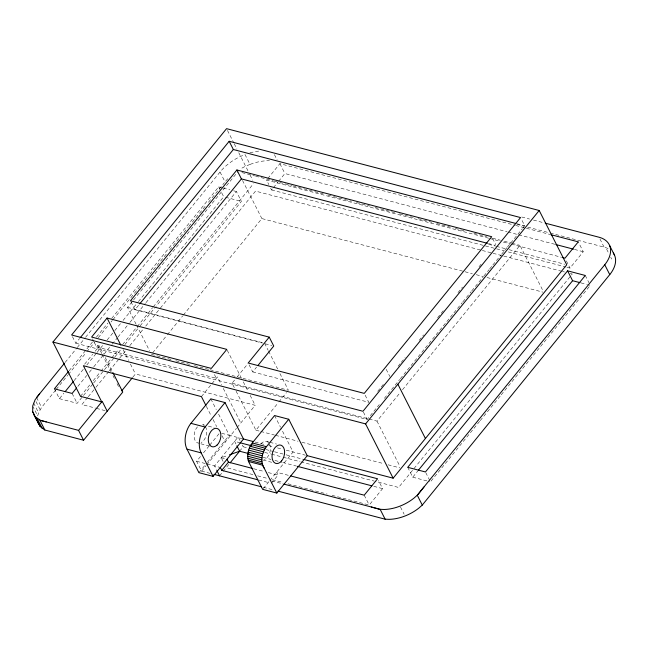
<?xml version="1.0" encoding="UTF-8"?>
<svg xmlns="http://www.w3.org/2000/svg" width="648" height="648" viewBox="0 0 648 648"><rect width="100%" height="100%" fill="white"/><g stroke="black" fill="none" stroke-linecap="round" stroke-linejoin="round"><path stroke-width="0.49" stroke-dasharray="3.24 2.43" d="M55.598 390.177L41.585 407.406L38.605 412.784L37.697 415.878L33.145 406.912M72.43 336.628L75.767 343.205L79.591 338.499M65.181 362.378L76.65 348.276M77.29 347.49L84.937 338.094M85.568 337.308L220.045 172.012A40.427 25.385 -26.9 0 1 240.165 156.589L245.009 154.524L250.015 164.389L254.956 162.745A40.427 25.385 -26.9 0 1 269.455 160.68M69.061 370.81L86.249 349.677M86.889 348.891L92.615 341.852M96.439 337.154L107.9 323.069M111.715 318.371L218.684 186.883L222.41 187.855M56.238 389.391L67.7 375.297M68.34 374.512L86.176 352.585M86.816 351.807L94.462 342.403M98.285 337.705L108.475 325.183M111.019 322.048L112.298 320.485M112.93 319.699L149.243 275.06M149.882 274.282L167.079 253.133M169.63 250.006L188.106 227.294M188.738 226.508L205.943 205.367M208.494 202.233L224.419 182.663M136.08 324.211L127.534 307.355L238.01 171.558M94.333 342.452L96.609 346.939L97.727 345.562L99.411 346.008L103.453 353.978M84.621 364.184L92.705 354.254M95.183 351.2L99.411 346.008M54.416 388.808L59.422 398.674L63.877 393.198M74.066 380.676L83.616 368.939M86.8 365.026L96.35 353.281M96.989 352.504L103.356 344.671M107.171 339.981L114.178 331.371M114.818 330.585L120.544 323.538M123.088 320.412L137.732 302.414M138.372 301.628L223.69 196.749L220.96 191.371M130.92 301.701L134.987 309.712L139.077 304.69M77.849 386.402L86.767 375.443M89.311 372.317L93.134 367.619M93.766 366.833L103.316 355.096M103.955 354.31L111.594 344.922M112.234 344.137L117.329 337.875M117.96 337.09L129.422 323.004M130.062 322.226L145.338 303.442M145.978 302.656L236.39 191.516L241.396 201.39L156.079 306.261M80.49 396.333L90.704 383.778M93.255 380.635L100.278 372.009M100.91 371.223L111.124 358.668M111.764 357.882L118.787 349.256M122.618 344.55L136.655 327.289M137.295 326.503L152.612 307.67M153.252 306.885L253.457 183.708M59.422 398.674L77.128 403.315L82.855 396.268M83.495 395.483L93.045 383.746M93.685 382.96L103.866 370.437M104.506 369.66L114.056 357.915M114.696 357.137L121.063 349.312M124.878 344.615L139.523 326.608M140.162 325.831L155.439 307.047M87.634 397.499L81.891 404.563L95.523 408.127M88.274 396.714L95.297 388.079M95.936 387.293L108.702 371.604M109.342 370.818L118.916 359.049M119.556 358.263L125.939 350.414M129.77 345.708L143.176 329.225M145.735 326.09L159.773 308.821M160.412 308.035L255.539 191.111L481.343 250.225M267.818 178.516L279.896 163.669L514.682 225.196M270.645 188.155L271.553 189.945L272.824 188.382M273.464 187.604L277.911 182.129M278.551 181.351L284.909 173.534L506.971 231.733M132.953 377.031L135.448 373.969L255.174 405.308L237.079 427.55M152.661 352.804L166.714 335.534M167.346 334.749L182.679 315.908M183.311 315.122L261.857 218.57L472.335 273.675M201.423 396.608L211.37 384.394M211.993 383.624L217.453 376.909L221.495 384.88M234.309 387.609L232.057 383.179L236.48 377.744M237.111 376.966L247.852 363.755M249.091 364.784L252.704 371.903L256.527 367.205M210.122 473.364L201.625 471.137L196.619 461.271L201.002 455.884M203.504 452.806L209.142 445.881M209.766 445.111L219.785 432.791M207.409 462.226L229.319 435.286L243.486 438.996M201.625 471.137L206.096 465.645M206.736 464.859L236.463 428.32M236.107 391.157L255.903 430.191L278.211 402.773M278.851 401.995L286.497 392.591M219.567 475.835L222.604 472.1M223.212 471.355L225.642 468.374M228.793 464.495L226.249 467.629L253.757 474.83M239.606 451.21L243.203 446.788L248.087 448.068M263.266 488.608L269.293 481.197M269.9 480.452L293.066 451.98L280.892 427.988M271.366 483.335L278.041 475.13L276.583 472.246L288.854 475.454M377.695 391.319L384.709 382.693M398.099 366.242L400.65 363.107M401.282 362.321L405.105 357.623M419.126 340.386L423.59 334.903M437.611 317.674L443.345 310.619M457.998 292.604L462.461 287.121M479.034 266.757L482.217 262.837M75.767 343.205L367.157 419.491L379.283 404.587M384.386 398.318L399.695 379.493M400.334 378.707L453.284 313.624M453.924 312.838L462.218 302.64M462.85 301.855L471.145 291.665M471.785 290.879L483.27 276.761M483.91 275.983L489.013 269.706M489.645 268.92L492.197 265.785M492.836 265L501.131 254.802M501.771 254.024L504.322 250.881M504.962 250.104L506.874 247.747M507.514 246.961L510.065 243.826M510.705 243.041L522.183 228.93M522.823 228.145L524.734 225.788L521.397 219.21M369.141 419.062L376.974 421.119L399.954 392.874M402.505 389.731L519.955 245.365L543.356 291.495M332.043 495.323L369.222 505.051L382.587 488.633L378.489 480.565M567.049 267.3L569.981 268.07L583.273 251.732L578.267 241.858M407.738 467.33L412.744 477.195L417.725 471.064M479.609 421.403L430.45 481.829L425.898 472.862M480.241 420.617L500.604 395.596M501.236 394.818L590.296 285.339L587.501 284.61M198.912 472.659L205.554 464.503M250.015 164.389L245.171 166.455A40.427 25.385 -26.9 0 0 240.497 168.926M223.066 461.344L221.243 457.755L227.667 455.463M521.729 217.007L529.562 219.056M533.474 220.077L544.247 222.904M516.918 223.738L524.734 225.788M516.942 224.313L523.795 226.103M527.715 227.132L549.253 232.77M550.233 233.021L604.082 247.123A30.95 19.432 -26.9 0 1 609.468 249.415M515.662 225.455L525.447 228.015M526.419 228.274L549.901 234.43M507.951 231.992L517.736 234.552M518.708 234.811L554.907 244.296M574.468 249.423L583.273 251.732M241.923 172.587L254.648 175.916M255.628 176.175L273.254 180.784M274.226 181.043L291.851 185.652M292.831 185.911L323.182 193.857M328.074 195.137L351.572 201.285M356.465 202.565L370.17 206.153M375.062 207.441L394.64 212.56M399.541 213.848L413.246 217.436M418.138 218.716L431.843 222.305M436.736 223.584L450.449 227.173M455.341 228.452L466.106 231.271M473.939 233.321L486.664 236.65M492.545 238.189L500.369 240.238M504.29 241.267L511.142 243.057M512.123 243.316L519.955 245.365M488.657 238.221L266.547 180.079L268.823 184.567M489.637 238.48L499.422 241.04M503.334 242.069L510.179 243.859M511.159 244.118L561.063 257.175M488.43 243.559L495.258 245.349M488.576 244.312L495.42 246.102M496.392 246.353L505.189 248.654M509.093 249.683L564.781 264.263M271.553 189.945L495.623 248.605M496.595 248.856L504.428 250.906M508.34 251.934L566.069 267.049M482.315 250.484L492.091 253.036M493.071 253.295L502.84 255.855M503.82 256.114L561.492 271.204M562.472 271.463L564.424 271.974M570.289 273.513L572.249 274.023L398.601 487.466L375.143 481.326M223.341 188.106L229.87 189.807M233.596 190.787L236.39 191.516M580.981 282.901L586.57 284.359M225.553 197.243L241.396 201.39M476.256 274.695L483.108 276.494M487.021 277.514L542.83 292.127M127.534 307.355L262.61 342.719M134.987 309.712L262.343 343.051M265.226 343.813L271.852 345.546M252.704 371.903L368.769 402.286L364.703 394.276M151.389 354.375L170.959 359.494M175.851 360.774L189.556 364.362M194.449 365.642L209.134 369.49M210.106 369.741L288.409 390.242L279.41 372.503M96.609 346.939L216.343 378.278L214.067 373.791M232.057 383.179L368.161 418.81M255.903 430.191L259.824 431.22M260.804 431.471L274.509 435.059M275.489 435.318L298.015 441.215M301.928 442.244L384.183 463.774M388.103 464.802L399.848 467.872M412.744 477.195L429.519 481.585M204.663 425.193L202.775 424.691A9.477 6.018 -75.3 0 1 204.201 425.388M208.437 426.182L214.107 427.664M267.114 441.588L269.001 442.082M269.949 442.325L276.558 444.058M221.689 433.293L229.319 435.286L218.052 413.076M255.15 442.049L264.87 444.593M268.758 445.613L273.618 446.885M277.506 447.906L282.374 449.177M286.262 450.198L305.338 455.188M240.359 442.843L234.6 441.337L236.423 444.925M265.842 449.518L273.553 451.535M274.517 451.786L285.12 454.564M286.084 454.815L304.098 459.529M96.495 408.386L105.26 410.678M264.7 452.417L270.564 453.948M271.544 454.208L282.293 457.026M283.273 457.277L299.886 461.627M300.866 461.886L374.171 481.075M263.201 457.383L271.026 459.432M274.938 460.461L281.791 462.251M282.771 462.51L296.468 466.09M373.774 486.332L382.587 488.633M263.088 460.031L272.524 462.51M200.88 443.799L209.377 446.018M221.243 457.755L225.083 458.76M253.741 468.763L264.433 471.566M268.321 472.586L278.041 475.13M257.669 475.851L268.434 478.67M272.346 479.69L283.111 482.509M288.004 483.789L327.151 494.043M196.619 461.271L205.197 463.514M207.093 464.009L220.32 467.475M271.787 480.946L283.119 483.91M258.722 480.03L269.422 482.833M263.396 487.304L274.104 490.115M606.666 249.196L608.942 253.684M610.756 257.272L611.672 259.07M599.983 239.047L604.082 247.123M585.29 275.473L588.935 282.649M566.344 260.893L569.981 268.07M492.626 238.48L495.785 244.717M386.2 369.303L389.812 376.423M279.896 163.669L284.909 173.534M274.412 154.597L277.142 159.975M376.974 421.119L399.929 466.358M227.464 130.434L233.782 142.884M234.236 143.775L236.941 149.113M238.748 152.677L248.225 171.356M250.031 174.919L252.744 180.257M363.406 412.088L367.157 419.491M242.506 180.428L261.857 218.57M400.48 507.011L404.125 514.188M220.045 172.012L225.05 181.877M218.684 186.883L220.506 190.472M364.216 495.185L369.222 505.051M264.554 343.229L268.159 350.325M268.604 351.208L277.611 368.955M274.582 415.554L280.446 427.105M227.262 350.293L241.453 378.254M243.284 381.858L248.314 391.781M250.144 395.385L255.174 405.308M223.293 388.419L240.821 422.958M240.011 440.51L238.197 436.922L214.561 465.969L216.383 469.557M242.287 444.998L243.203 446.788M210.843 398.868L216.246 409.528M222.07 435.812L225.253 442.09M206.348 406.32L211.272 416.024M213.071 419.556L216.651 426.619M136.534 325.094L149.583 350.819M123.096 349.612L128.588 360.434M130.418 364.046L135.448 373.969M105.251 357.518L112.436 371.685M97.727 345.562L101.768 353.533M102.214 354.424L111.205 372.13M113.003 375.678L114.348 378.335M117.045 383.648L119.289 388.071M92.51 338.864L93.879 341.553M72.122 393.441L77.128 403.315M36.58 397.532L41.585 407.406M35.996 401.582L40.095 409.658M33.591 402.918L38.605 412.784M225.658 181.148A40.427 25.385 -26.9 0 1 228.282 178.289M249.942 152.879A40.427 25.385 -26.9 0 1 259.751 151.008M205.376 426.659A9.477 6.018 -75.3 0 1 201.277 442.56M199.633 443.119A9.477 6.018 -75.3 0 1 194.214 437.57A9.477 6.018 -75.3 0 1 197.454 426.846M260.82 443.985A9.477 6.018 -75.3 0 1 268.45 442.519M269.495 443.993A9.477 6.018 -75.3 0 1 264.376 459.545"/><path stroke-width="0.97" d="M307.233 455.682L276.826 493.063L262.659 489.353L248.532 461.506C246.621 455.228 248.297 448.124 252.266 442.981L274.582 415.554L288.749 419.264L307.233 455.682L393.134 478.175L566.741 264.773L539.201 210.495L226.565 128.652L52.95 342.055L80.49 396.333L101.736 401.89L83.381 365.707L201.423 396.608L205.902 405.437M276.826 493.063L264.271 468.31C260.002 461.716 261.889 452.644 266.433 446.691L288.749 419.264M423.93 487.021L417.83 494.716L413.861 498.215A34.628 21.74 -26.9 0 1 384.175 509.482L379.436 509.279L371.28 506.995M229.173 141.28L71.596 334.984L362.985 411.269L520.563 217.566L229.173 141.28L233.345 149.51L515.938 223.487M80.231 337.721L233.345 149.51M36.58 397.532L64.541 363.164M107.074 318.046L91.603 337.065L211.329 368.412L226.808 349.385L107.074 318.046L120.803 345.101M68.421 371.588L54.416 388.808L72.122 393.441L76.577 387.966M269.228 337.138L248.184 363.002L364.257 393.385L491.719 236.698L236.893 169.987L130.467 300.81L269.228 337.138L273.748 346.04L257.807 365.634M65.148 391.635L73.427 381.461M139.709 303.912L241.412 178.897L487.45 243.308M39.682 393.717L35.089 399.792L32.692 406.013L32.724 411.82L35.178 416.68L40.565 420.414L78.57 430.369L102.206 401.323L107.212 411.188M121.711 390.849L132.33 377.8M33.655 414.396L40.184 426.546L44.842 430.013L83.576 440.235L122.772 392.056L112.89 372.576M243.486 438.996L213.079 476.369L198.912 472.659L186.989 449.161A18.622 11.826 -75.3 0 1 190.933 423.338L210.843 398.868L225.01 402.57L243.486 438.996L253.206 441.539M213.079 476.369L201.155 452.871A18.622 11.826 -75.3 0 1 205.1 427.048L225.01 402.57M220.32 467.475L221.786 470.359L228.461 462.154L252.769 468.512M230.064 462.931L239.606 451.21L248.978 453.657M52.95 342.055L365.594 423.897L539.201 210.495M567.583 270.832L407.738 467.33L425.444 471.963L585.29 275.473L567.583 270.832L572.589 280.706L580.049 282.658M418.349 470.302L572.589 280.706M545.227 223.155L599.076 237.249A30.95 19.432 -26.9 0 1 604.754 264.749L417.263 495.218L422.269 505.092L418.875 508.089A34.628 21.74 -26.9 0 1 389.181 519.348L385.131 519.178L278 491.135M422.269 505.092L609.76 274.614A30.95 19.432 -26.9 0 0 613.308 253.02M229.505 454.807L239.606 451.21L236.876 445.824M46.259 421.905L40.565 420.414M550.881 234.681L578.267 241.858L564.975 258.204L562.043 257.434M555.887 244.547L573.496 249.164M190.933 423.338L205.1 427.048M252.266 442.981L266.433 446.691M251.149 444.536L265.316 448.246M240.359 442.843L251.489 445.759M304.098 459.529L377.573 478.767L364.216 495.185L290.741 475.948M250.152 446.261L264.319 449.971M249.31 448.133L263.477 451.834M248.63 450.101L262.796 453.811M248.135 452.134L262.302 455.836M297.448 466.349L371.822 485.822M247.836 454.183L262.003 457.893M247.73 456.208L261.897 459.918M247.82 458.177L261.986 461.878M248.119 460.031L262.278 463.741M248.532 461.506L262.699 465.215M186.989 449.161L201.155 452.871M284.067 484.161L380.125 509.304L385.131 519.178M221.786 470.359L257.75 479.779M213.905 474.352L261.444 486.794M262.764 465.45L264.271 468.31M609.541 245.365L614.555 255.239M604.754 264.749L609.76 274.614M397.872 384.224L425.412 438.494M236.893 169.987L241.412 178.897M365.594 423.897L393.134 478.175M227.003 459.262L228.461 462.154M216.837 470.456L219.567 475.835M78.57 430.369L83.576 440.235M39.828 420.147L44.842 430.013M37.252 418.608L42.258 428.482M32.724 411.82L34.093 414.509M35 416.308L40.184 426.546M37.73 421.686L38.669 424.27M217.031 445.111A9.477 6.018 -75.3 0 0 218.368 429.098A9.477 6.018 -75.3 0 0 208.324 438.542A9.477 6.018 -75.3 0 0 217.031 445.111M281.653 460.85A9.477 6.018 -75.3 0 0 281.281 445.298A9.477 6.018 -75.3 0 0 272.022 456.67A9.477 6.018 -75.3 0 0 281.653 460.85"/></g></svg>
